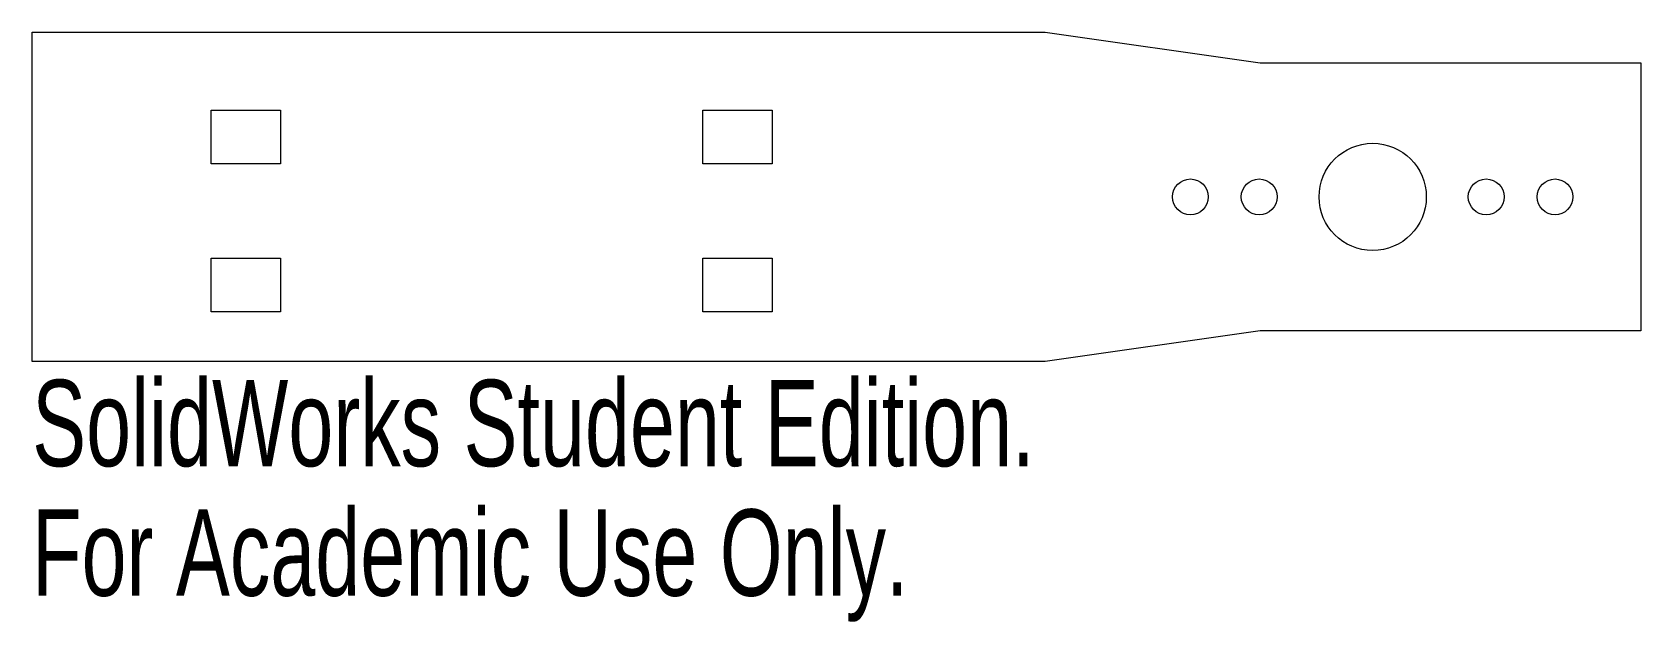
# Model space of a CAD drawing. Header units: millimetres. Extents: x 329.6 to 419.6, y 266.8 to 299.8.
import ezdxf

# ---------------------------------------------------------------- set-up
doc = ezdxf.new("R2010")
doc.units = ezdxf.units.MM
doc.styles.add('SLDTEXTSTYLE0', font='TXT', dxfattribs={"width": 0.7})

msp = doc.modelspace()

# ---------------------------------------------------------------- linework, layer by layer
at = {"color": 7, "linetype": 'Continuous', "lineweight": 15}
for p, q in [((329.587, 281.359), (329.587, 299.794)), ((329.587, 299.794), (386.271, 299.794)), ((386.271, 299.794), (398.284, 298.077)), ((398.284, 298.077), (419.587, 298.077)), ((419.587, 298.077), (419.587, 283.077)), ((339.603, 295.435), (343.483, 295.435)), ((339.603, 292.435), (339.603, 295.435)), ((343.483, 295.435), (343.483, 292.435)), ((367.105, 295.435), (370.985, 295.435)), ((367.105, 292.435), (367.105, 295.435)), ((370.985, 295.435), (370.985, 292.435)), ((343.483, 292.435), (339.603, 292.435)), ((370.985, 292.435), (367.105, 292.435)), ((339.603, 287.141), (343.483, 287.141)), ((339.603, 284.141), (339.603, 287.141)), ((343.483, 287.141), (343.483, 284.141)), ((367.105, 287.141), (370.985, 287.141)), ((367.105, 284.141), (367.105, 287.141)), ((370.985, 287.141), (370.985, 284.141)), ((343.483, 284.141), (339.603, 284.141)), ((370.985, 284.141), (367.105, 284.141)), ((398.284, 283.077), (386.271, 281.359)), ((419.587, 283.077), (398.284, 283.077)), ((386.271, 281.359), (329.587, 281.359))]:
    msp.add_line(p, q, dxfattribs=at)
for centre, radius in [((404.586, 290.577), 3), ((394.386, 290.577), 1.001), ((398.236, 290.577), 1.001), ((410.936, 290.577), 1.001), ((414.786, 290.577), 1.001)]:
    msp.add_circle(centre, radius, dxfattribs=at)

# ---------------------------------------------------------------- texts
at = {"color": 7, "linetype": 'Continuous', "char_height": 4.83362, "attachment_point": 1, "style": 'SLDTEXTSTYLE0'}
for s, insert in [('SolidWorks Student Edition.', (329.587, 280.339)), ('For Academic Use Only.', (329.587, 273.089))]:
    msp.add_mtext(s, dxfattribs=dict(at, insert=insert))

doc.saveas('drawing.dxf')
